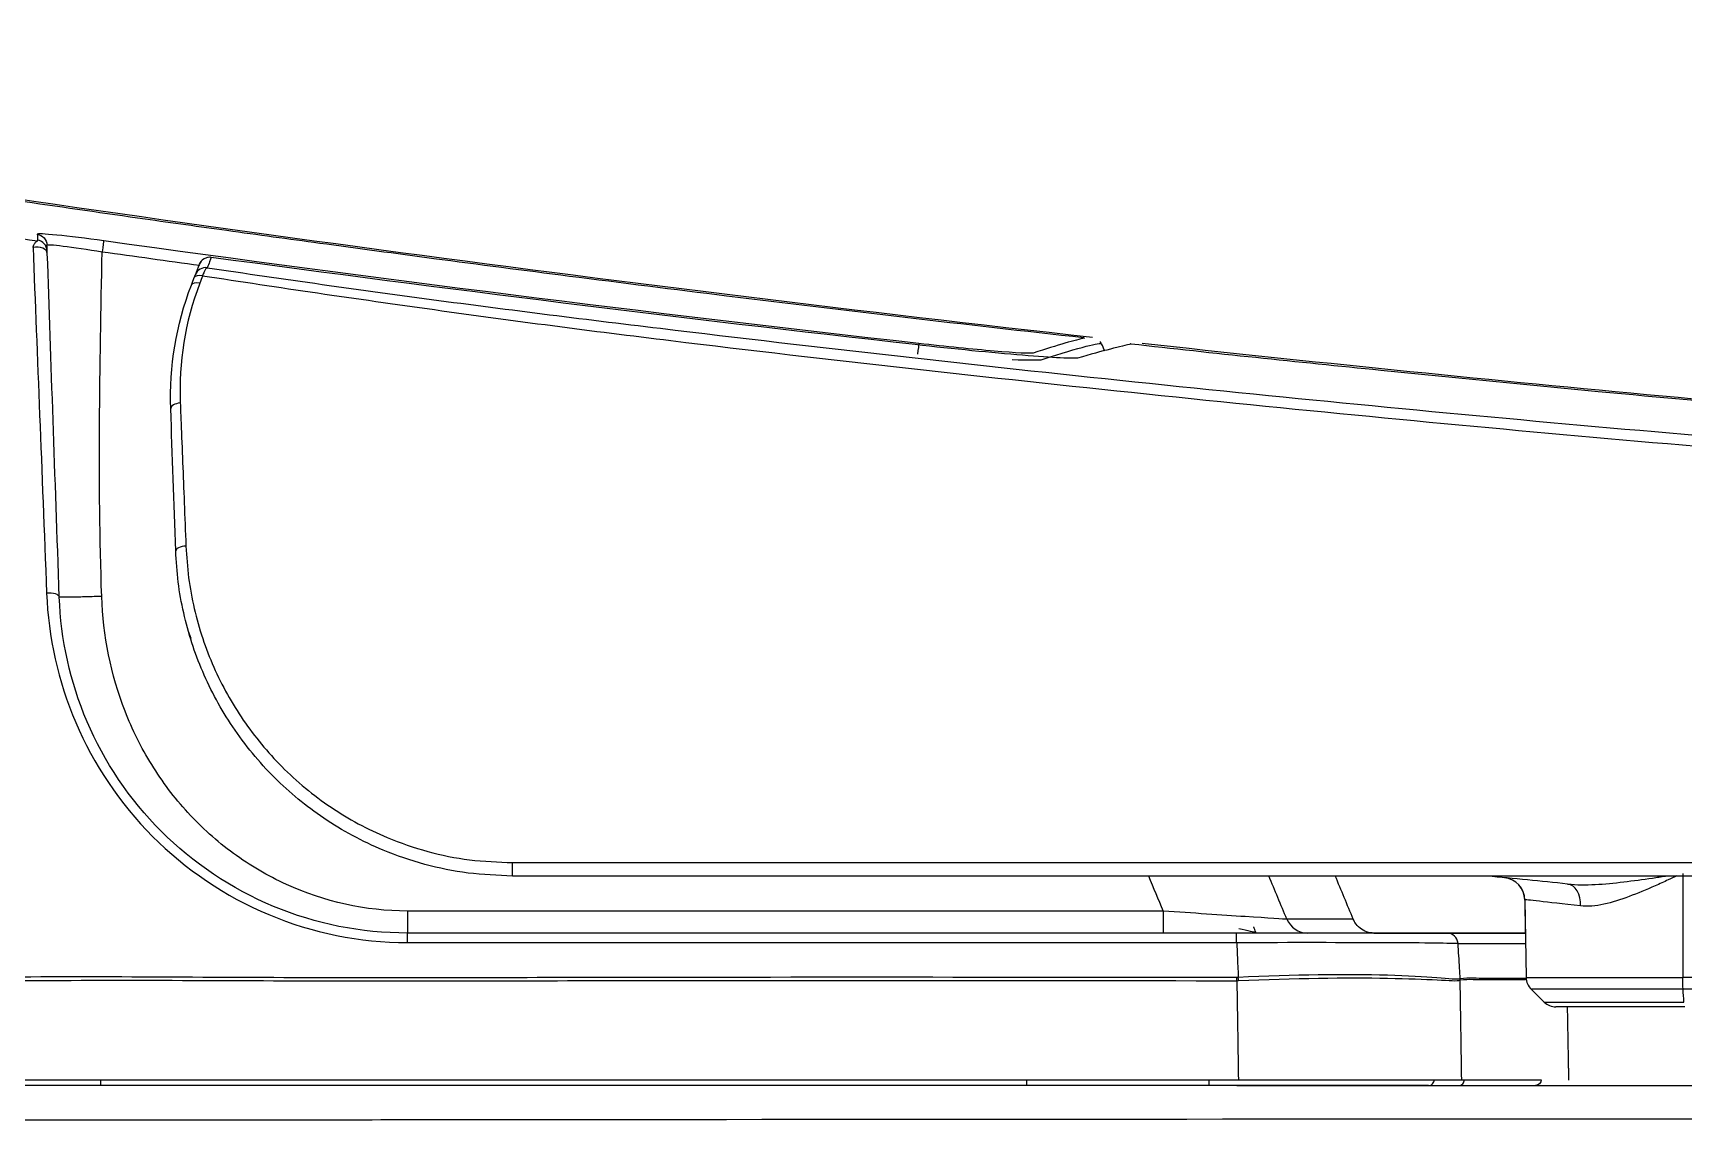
# Model space of a CAD drawing. Header units: millimetres. Extents: x 5 to 3846, y 5 to 2747.
# Drawn here: x 877.6 to 1024.5, y 1190.6 to 1287.9 of the extents above; entities that cross this region are included whole.
import ezdxf

# ---------------------------------------------------------------- set-up
doc = ezdxf.new("R2010")
doc.units = ezdxf.units.MM
doc.layers.get('0').update_dxf_attribs({"color": 255})

msp = doc.modelspace()

# ---------------------------------------------------------------- linework, layer by layer
at = {"linetype": 'Continuous'}
for p, q in [((1010.37, 1210.74), (1010.49, 1203.82)), ((1010.37, 1210.73), (1010.42, 1207.77)), ((996.95, 1207.77), (1010.42, 1207.77)), ((984.74, 1203.53), (984.74, 1203.82)), ((1010.49, 1203.82), (1024.44, 1203.82)), ((1010.93, 1202.77), (1012.09, 1201.63)), ((1024.47, 1202.77), (1010.93, 1202.77)), ((1012.09, 1201.63), (1024.54, 1201.63)), ((1024.61, 1201.2), (1013.15, 1201.2)), ((883.58, 1194.71), (883.58, 1194.2)), ((982.25, 1194.71), (982.25, 1194.2))]:
    msp.add_line(p, q, dxfattribs=at)
for centre, radius, start, end in [((893.31, 1266.95), 1, 90, 159), ((893.31, 1266.95), 1, 82.2803, 90), ((1008.37, 1210.71), 2, 0.6046, 84.3383), ((1008.37, 1210.71), 2, 0.0676, 84.3383), ((1011.99, 1203.84), 1.5, 181, 225.5), ((1013.15, 1202.7), 1.5, 225.5, 270)]:
    msp.add_arc(centre, radius, start, end, dxfattribs=at)
for centre, major_axis, ratio, start_param, end_param in [((877.85, 1268.26), (0.999, 0.035), 0.593736, 0, 1.825082), ((877.83, 1268.49), (-0.999, -0.035), 0.998917, 3.141517, 4.512819), ((892.96, 1266.03), (0.934, -0.358), 0.998858, 1.803796, 3.141593), ((893.31, 1266.95), (0.934, -0.358), 0.999159, 1.802429, 3.141593), ((892.61, 1265.13), (0.934, -0.358), 0.429545, 1.941081, 3.141593), ((892.86, 1265.78), (0.934, -0.358), 0.430847, 1.943685, 3.141593), ((956.32, 1259.3), (0.112, 0.994), 0.000694, 0.236661, 1.553167), ((890.84, 1254.51), (0.999, 0.035), 0.477446, 1.706384, 3.141593), ((878.92, 1237.65), (0.999, 0.035), 0.399964, 0, 1.690637), ((920.26, 1213.85), (0, 1), 0.002323, 3.141593, 4.904473), ((1013.99, 1210.15), (-0.2, -1.99), 0.667736, 1.654398, 3.141593), ((978.18, 1209.77), (0, -2), 0.001231, 4.729842, 6.283185), ((991.04, 1209.77), (0, -2), 0.996382, 5.104663, 6.283185), ((910.9, 1206.77), (0, 1), 0.002119, 4.878605, 6.283185), ((984.72, 1206.77), (0, 1), 0.00016, 4.88426, 6.283185), ((1003.44, 1206.77), (0, 1), 0.994262, 4.797279, 6.283185), ((984.87, 1203.5), (0.1, -2), 0.008001, 1.587989, 1.732418), ((1002.63, 1203.57), (1.02, -1.72), 0.992463, 1.054432, 1.105825), ((1002.64, 1203.57), (0.22, -1.99), 0.994261, 1.480187, 1.531105), ((1001.81, 1194.7), (0, 0.5), 0.994235, 3.141593, 4.729842), ((1004.49, 1194.7), (0, 0.5), 0.995858, 3.141593, 4.729842)]:
    msp.add_ellipse(centre, major_axis=major_axis, ratio=ratio, start_param=start_param, end_param=end_param, dxfattribs=at)
for points, knots in [([(785.77, 1287.89), (785.82, 1287.92), (786.32, 1287.83), (788.26, 1287.42), (789.7, 1287.1), (793.46, 1286.23), (795.8, 1285.68), (801.46, 1284.38), (804.79, 1283.61), (812.48, 1281.89), (816.81, 1280.94), (826.52, 1278.88), (831.87, 1277.77), (843.44, 1275.49), (849.69, 1274.3), (863.24, 1271.86), (870.43, 1270.62), (877.98, 1269.4)], [0, 0, 0, 0, 0.125, 0.125, 0.25, 0.25, 0.375, 0.375, 0.5, 0.5, 0.625, 0.625, 0.75, 0.75, 0.875, 0.875, 1, 1, 1, 1]), ([(971.13, 1260.77), (965.82, 1261.36), (955.21, 1262.57), (939.95, 1264.41), (925.96, 1266.16), (913.89, 1267.73), (903.73, 1269.1), (895.16, 1270.27), (886.41, 1271.5), (875.98, 1273), (862.69, 1274.97), (851.45, 1276.7), (844.64, 1277.77), (843.13, 1278.01)], [0, 0, 0, 0, 0.124062, 0.247992, 0.357075, 0.451308, 0.530691, 0.595228, 0.652208, 0.735963, 0.840014, 0.964364, 1, 1, 1, 1]), ([(883.87, 1269.41), (882.32, 1269.63), (880.79, 1269.82), (878.61, 1270.03), (877.96, 1270.06), (877.96, 1270)], [0, 0, 0, 0, 0.5, 0.5, 1, 1, 1, 1]), ([(877.58, 1268.83), (877.58, 1268.85), (877.59, 1268.86), (877.63, 1269), (877.68, 1269.1), (877.78, 1269.26), (877.83, 1269.33), (877.92, 1269.39), (877.95, 1269.4), (877.98, 1269.4)], [0, 0, 0, 0, 0.0513, 0.0513, 0.393689, 0.393689, 0.764575, 0.764575, 1, 1, 1, 1]), ([(877.58, 1268.83), (877.77, 1263.98), (877.96, 1258.99), (878.37, 1248.77), (878.57, 1243.58), (878.79, 1238.04)], [0, 0, 0, 0, 0.5, 0.5, 1, 1, 1, 1]), ([(878.82, 1269.04), (878.82, 1269.1), (879.36, 1269.06), (881.18, 1268.84), (882.45, 1268.65), (883.73, 1268.44)], [0, 0, 0, 0, 0.5, 0.5, 1, 1, 1, 1]), ([(878.85, 1268.3), (878.85, 1268.3), (878.85, 1268.31), (878.85, 1268.34), (878.85, 1268.36), (878.84, 1268.41), (878.84, 1268.42), (878.84, 1268.44), (878.84, 1268.44), (878.84, 1268.44)], [0, 0, 0, 0, 0.050321, 0.050321, 0.390832, 0.390832, 0.764189, 0.764189, 1, 1, 1, 1]), ([(879.92, 1237.69), (879.72, 1243.21), (879.54, 1248.36), (879.19, 1258.52), (879.02, 1263.47), (878.85, 1268.3)], [0, 0, 0, 0, 0.5, 0.5, 1, 1, 1, 1]), ([(893.09, 1267.02), (893.09, 1267.02), (893.08, 1267.02), (893.03, 1267), (892.99, 1266.96), (892.9, 1266.83), (892.86, 1266.75), (892.76, 1266.54), (892.71, 1266.42), (892.67, 1266.28)], [0, 0, 0, 0, 0.08694, 0.08694, 0.390456, 0.390456, 0.693992, 0.693992, 1, 1, 1, 1]), ([(893.45, 1267.94), (893.44, 1267.91), (893.43, 1267.89), (893.38, 1267.76), (893.34, 1267.65), (893.23, 1267.38), (893.16, 1267.2), (893.09, 1267.02)], [0, 0, 0, 0, 0.090179, 0.090179, 0.450894, 0.450894, 1, 1, 1, 1]), ([(893.09, 1267.02), (899.82, 1266.02), (906.73, 1265.04), (920.69, 1263.18), (927.71, 1262.31), (948.8, 1259.77), (962.88, 1258.2), (1005.16, 1253.79), (1033.4, 1251.3), (1061.68, 1249.25)], [0, 0, 0, 0, 0.125, 0.125, 0.25, 0.25, 0.5, 0.5, 1, 1, 1, 1]), ([(891.93, 1266.14), (891.95, 1266.18), (891.96, 1266.22), (891.99, 1266.29), (892, 1266.32), (892.02, 1266.36), (892.02, 1266.38), (892.03, 1266.39), (892.03, 1266.39), (892.03, 1266.39)], [0, 0, 0, 0, 0.302172, 0.302172, 0.604039, 0.604039, 0.910957, 0.910957, 1, 1, 1, 1]), ([(1061.58, 1248.25), (1033.24, 1250.31), (1004.94, 1252.81), (962.57, 1257.23), (948.45, 1258.79), (927.32, 1261.36), (920.29, 1262.28), (906.32, 1264.23), (899.41, 1265.24), (892.67, 1266.28)], [0, 0, 0, 0, 0.5, 0.5, 0.75, 0.75, 0.875, 0.875, 1, 1, 1, 1]), ([(970.57, 1258.98), (970.29, 1258.9), (968.35, 1259), (962.97, 1259.44), (959.53, 1259.78), (956.11, 1260.17)], [0, 0, 0, 0, 0.5, 0.5, 1, 1, 1, 1]), ([(966.62, 1259.42), (966.44, 1259.36), (965.05, 1259.43), (961.24, 1259.76), (958.84, 1260), (956.43, 1260.27)], [0, 0, 0, 0, 0.5, 0.5, 1, 1, 1, 1]), ([(1176, 1245.52), (1167.22, 1245.85), (1150.57, 1246.55), (1126.99, 1247.75), (1106.18, 1248.98), (1089.14, 1250.1), (1075.54, 1251.07), (1065, 1251.86), (1055.69, 1252.59), (1045.36, 1253.44), (1032.46, 1254.54), (1015.96, 1256.05), (996.59, 1257.96), (982.7, 1259.38), (975.27, 1260.23), (975.25, 1260.23)], [0, 0, 0, 0, 0.130952, 0.248218, 0.351778, 0.441622, 0.502585, 0.555075, 0.599093, 0.641717, 0.709675, 0.79198, 0.888642, 0.999669, 1, 1, 1, 1]), ([(890.69, 1254.98), (890.71, 1254.39), (890.73, 1253.8), (890.85, 1250.86), (890.94, 1248.49), (891.09, 1244.82), (891.14, 1243.53), (891.19, 1242.23)], [0, 0, 0, 0, 0.140346, 0.140346, 0.701894, 0.701894, 1, 1, 1, 1]), ([(891.19, 1242.23), (890.96, 1242.22), (890.71, 1242.17), (890.36, 1242), (890.28, 1241.9), (890.28, 1241.81)], [0, 0, 0, 0, 0.5, 0.5, 1, 1, 1, 1]), ([(891.19, 1242.23), (891.25, 1241.29), (891.37, 1239.44), (891.89, 1236.68), (892.63, 1234.02), (893.62, 1231.46), (894.83, 1229.02), (896.26, 1226.72), (897.88, 1224.57), (900.36, 1221.84), (903.98, 1218.83), (908.48, 1216.41), (912.68, 1214.97), (916.44, 1214.19), (918.99, 1214.09), (920.26, 1214.05)], [0, 0, 0, 0, 0.066755, 0.13195, 0.195718, 0.258222, 0.319641, 0.380217, 0.440204, 0.49987, 0.625334, 0.74943, 0.833247, 0.916372, 1, 1, 1, 1]), ([(920.26, 1212.85), (918.94, 1212.91), (916.3, 1213.01), (912.43, 1213.81), (908.05, 1215.3), (903.43, 1217.79), (898.89, 1221.54), (895.23, 1225.99), (892.97, 1230.17), (891.67, 1233.63), (890.95, 1236.29), (890.45, 1239.04), (890.34, 1240.88), (890.28, 1241.81)], [0, 0, 0, 0, 0.084212, 0.16787, 0.251024, 0.379291, 0.500938, 0.627695, 0.750446, 0.811255, 0.873083, 0.935981, 1, 1, 1, 1]), ([(878.79, 1238.04), (878.93, 1234.15), (879.8, 1230.21), (882.96, 1222.82), (885.29, 1219.32), (891.14, 1213.45), (894.69, 1211.04), (902.46, 1207.78), (906.64, 1206.93), (910.9, 1206.93)], [0, 0, 0, 0, 0.25, 0.25, 0.5, 0.5, 0.75, 0.75, 1, 1, 1, 1]), ([(910.9, 1207.77), (906.79, 1207.77), (902.75, 1208.58), (895.24, 1211.71), (891.81, 1214.02), (886.16, 1219.67), (883.91, 1223.04), (880.87, 1230.15), (880.05, 1233.94), (879.92, 1237.69)], [0, 0, 0, 0, 0.25, 0.25, 0.5, 0.5, 0.75, 0.75, 1, 1, 1, 1]), ([(910.9, 1209.73), (907.18, 1209.73), (903.49, 1210.57), (898.46, 1212.87), (896.89, 1213.79), (893.95, 1215.94), (892.58, 1217.17), (890.15, 1219.83), (889.08, 1221.25), (887.21, 1224.29), (886.41, 1225.89), (884.5, 1230.79), (883.82, 1234.28), (883.69, 1237.75)], [0, 0, 0, 0, 0.25, 0.25, 0.375, 0.375, 0.5, 0.5, 0.625, 0.625, 0.75, 0.75, 1, 1, 1, 1]), ([(1014.19, 1212.14), (1015.79, 1211.98), (1017.48, 1212.13), (1020.03, 1212.43), (1020.88, 1212.55), (1022.13, 1212.73), (1022.51, 1212.79), (1022.9, 1212.85)], [0, 0, 0, 0, 0.580604, 0.580604, 0.870906, 0.870906, 1, 1, 1, 1]), ([(1023.91, 1212.87), (1023.65, 1212.76), (1023.4, 1212.62), (1022.76, 1212.33), (1022.36, 1212.15), (1021.19, 1211.63), (1020.41, 1211.31), (1018.14, 1210.46), (1016.65, 1210.04), (1015.33, 1210.19)], [0, 0, 0, 0, 0.084283, 0.084283, 0.2151, 0.2151, 0.476733, 0.476733, 1, 1, 1, 1]), ([(910.9, 1209.73), (910.9, 1209.21), (910.9, 1208.7), (910.9, 1207.98), (910.9, 1207.77), (910.9, 1207.77)], [0, 0, 0, 0, 0.5, 0.5, 1, 1, 1, 1]), ([(978.18, 1209.73), (976.85, 1209.73), (975.51, 1209.73), (968.85, 1209.73), (963.51, 1209.73), (942.42, 1209.73), (926.66, 1209.73), (910.9, 1209.73)], [0, 0, 0, 0, 0.05945, 0.05945, 0.297248, 0.297248, 1, 1, 1, 1]), ([(989.19, 1209), (988.97, 1209.01), (987.55, 1209.1), (983.41, 1209.37), (980.81, 1209.55), (978.18, 1209.73)], [0, 0, 0, 0, 0.5, 0.5, 1, 1, 1, 1]), ([(996.95, 1207.77), (996.73, 1207.77), (996.5, 1207.81), (996.08, 1207.95), (995.88, 1208.07), (995.53, 1208.35), (995.38, 1208.52), (995.2, 1208.8), (995.15, 1208.9), (995.11, 1209)], [0, 0, 0, 0, 0.286452, 0.286452, 0.573052, 0.573052, 0.859652, 0.859652, 1, 1, 1, 1]), ([(996.95, 1207.77), (996.73, 1207.77), (996.5, 1207.81), (996.08, 1207.95), (995.88, 1208.07), (995.53, 1208.35), (995.38, 1208.52), (995.2, 1208.8), (995.15, 1208.9), (995.11, 1209)], [0, 0, 0, 0, 0.286452, 0.286452, 0.573052, 0.573052, 0.859652, 0.859652, 1, 1, 1, 1]), ([(910.9, 1206.93), (911.57, 1206.93), (912.23, 1206.93), (915.57, 1206.93), (918.23, 1206.93), (931.57, 1206.93), (942.23, 1206.94), (963.51, 1206.94), (974.12, 1206.94), (984.72, 1206.94)], [0, 0, 0, 0, 0.027092, 0.027092, 0.135459, 0.135459, 0.568929, 0.568929, 1, 1, 1, 1]), ([(1003.44, 1207.77), (1002.94, 1207.77), (1000.76, 1207.77), (993.93, 1207.77), (989.38, 1207.77), (984.72, 1207.77)], [0, 0, 0, 0, 0.5, 0.5, 1, 1, 1, 1]), ([(984.72, 1206.94), (989.62, 1206.95), (994.41, 1206.95), (1001.6, 1206.92), (1003.91, 1206.89), (1004.43, 1206.85)], [0, 0, 0, 0, 0.5, 0.5, 1, 1, 1, 1]), ([(984.72, 1206.94), (984.73, 1206.82), (984.74, 1206.69), (984.78, 1205.9), (984.8, 1205.24), (984.85, 1204.32), (984.86, 1204.07), (984.87, 1203.82)], [0, 0, 0, 0, 0.118755, 0.118755, 0.760833, 0.760833, 1, 1, 1, 1]), ([(1010.46, 1207.77), (1010.17, 1207.77), (1009.86, 1207.77), (1009.02, 1207.77), (1008.46, 1207.77), (1007.22, 1207.77), (1006.54, 1207.77), (1005.08, 1207.77), (1004.29, 1207.77), (1003.44, 1207.77)], [0, 0, 0, 0, 0.180241, 0.180241, 0.453494, 0.453494, 0.726747, 0.726747, 1, 1, 1, 1]), ([(1004.62, 1203.71), (1004.61, 1204.02), (1004.59, 1204.33), (1004.53, 1205.38), (1004.48, 1206.11), (1004.43, 1206.85)], [0, 0, 0, 0, 0.295723, 0.295723, 1, 1, 1, 1]), ([(1004.43, 1206.85), (1005.28, 1206.85), (1006.07, 1206.85), (1007.54, 1206.85), (1008.21, 1206.85), (1009.42, 1206.85), (1009.96, 1206.85), (1010.44, 1206.85)], [0, 0, 0, 0, 0.339286, 0.339286, 0.678572, 0.678572, 1, 1, 1, 1]), ([(984.74, 1203.82), (965.49, 1203.82), (946.23, 1203.85), (917.35, 1203.79), (907.73, 1203.77), (893.29, 1203.82), (888.47, 1203.86), (878.87, 1203.87), (874.08, 1203.84), (859.79, 1203.88), (850.33, 1203.89), (831.6, 1203.92), (822.3, 1203.94), (795.46, 1203.96), (778.98, 1204.02), (763.92, 1204.04)], [0, 0, 0, 0, 0.25, 0.25, 0.375, 0.375, 0.4375, 0.4375, 0.5, 0.5, 0.625, 0.625, 0.75, 0.75, 1, 1, 1, 1]), ([(1004.62, 1203.71), (1004.36, 1203.6), (1003.65, 1203.71), (1001.44, 1203.88), (999.94, 1203.96), (994.54, 1204.11), (989.76, 1204.06), (984.87, 1203.82)], [0, 0, 0, 0, 0.25, 0.25, 0.5, 0.5, 1, 1, 1, 1]), ([(984.88, 1203.54), (989.78, 1203.76), (994.56, 1203.82), (999.96, 1203.72), (1001.45, 1203.66), (1003.67, 1203.55), (1004.36, 1203.47), (1004.62, 1203.6)], [0, 0, 0, 0, 0.5, 0.5, 0.75, 0.75, 1, 1, 1, 1]), ([(1010.48, 1203.74), (1009.97, 1203.74), (1009.4, 1203.74), (1008.19, 1203.74), (1007.54, 1203.73), (1006.16, 1203.73), (1005.41, 1203.79), (1004.62, 1203.71)], [0, 0, 0, 0, 0.342784, 0.342784, 0.671392, 0.671392, 1, 1, 1, 1]), ([(1004.63, 1203.61), (1005.41, 1203.69), (1006.16, 1203.63), (1007.55, 1203.63), (1008.19, 1203.64), (1009.38, 1203.64), (1009.93, 1203.64), (1010.43, 1203.64)], [0, 0, 0, 0, 0.332625, 0.332625, 0.66525, 0.66525, 1, 1, 1, 1]), ([(1024.44, 1203.83), (1026.94, 1203.83), (1029.43, 1203.83), (1034.41, 1203.81), (1036.9, 1203.82), (1044.38, 1203.82), (1049.39, 1203.82), (1059.39, 1203.81), (1064.4, 1203.82), (1074.41, 1203.83), (1079.41, 1203.83), (1104.43, 1203.81), (1124.45, 1203.82), (1164.49, 1203.82), (1184.5, 1203.82), (1209.53, 1203.82), (1214.53, 1203.82), (1224.53, 1203.81), (1229.51, 1203.81), (1244.36, 1203.81), (1254.18, 1203.81), (1282.93, 1203.82), (1301.15, 1203.82), (1333.88, 1203.81), (1348.41, 1203.82), (1372.25, 1203.82), (1381.57, 1203.82), (1391, 1203.82), (1393.38, 1203.82), (1396.56, 1203.81), (1397.31, 1203.79), (1397.34, 1203.82)], [0, 0, 0, 0, 0.015625, 0.015625, 0.03125, 0.03125, 0.0625, 0.0625, 0.09375, 0.09375, 0.125, 0.125, 0.25, 0.25, 0.375, 0.375, 0.40625, 0.40625, 0.4375, 0.4375, 0.5, 0.5, 0.625, 0.625, 0.75, 0.75, 0.875, 0.875, 0.9375, 0.9375, 1, 1, 1, 1]), ([(763.85, 1203.33), (778.93, 1203.35), (795.43, 1203.35), (822.28, 1203.42), (831.59, 1203.44), (850.33, 1203.48), (859.78, 1203.5), (874.08, 1203.52), (878.87, 1203.56), (888.47, 1203.58), (893.28, 1203.55), (907.72, 1203.5), (917.35, 1203.52), (946.23, 1203.57), (965.48, 1203.54), (984.74, 1203.53)], [0, 0, 0, 0, 0.25, 0.25, 0.375, 0.375, 0.5, 0.5, 0.5625, 0.5625, 0.625, 0.625, 0.75, 0.75, 1, 1, 1, 1]), ([(984.74, 1203.53), (984.76, 1201.91), (984.79, 1200.29), (984.84, 1197.35), (984.86, 1196.03), (984.88, 1194.71)], [0, 0, 0, 0, 0.552183, 0.552183, 1, 1, 1, 1]), ([(1004.76, 1194.71), (1004.74, 1196.03), (1004.72, 1197.35), (1004.67, 1200.31), (1004.65, 1201.96), (1004.62, 1203.6)], [0, 0, 0, 0, 0.444234, 0.444234, 1, 1, 1, 1]), ([(1396.89, 1202.77), (1396.87, 1202.74), (1396.11, 1202.77), (1392.94, 1202.77), (1390.56, 1202.77), (1381.13, 1202.77), (1371.82, 1202.78), (1348, 1202.77), (1333.48, 1202.77), (1300.78, 1202.78), (1282.58, 1202.77), (1253.86, 1202.77), (1244.05, 1202.76), (1229.23, 1202.76), (1224.25, 1202.77), (1214.27, 1202.78), (1209.27, 1202.77), (1184.29, 1202.78), (1164.3, 1202.77), (1124.33, 1202.77), (1104.34, 1202.76), (1079.36, 1202.78), (1074.36, 1202.79), (1064.37, 1202.78), (1059.37, 1202.77), (1049.38, 1202.78), (1044.38, 1202.77), (1036.91, 1202.77), (1034.43, 1202.76), (1029.45, 1202.78), (1026.96, 1202.79), (1024.47, 1202.78)], [0, 0, 0, 0, 0.0625, 0.0625, 0.125, 0.125, 0.25, 0.25, 0.375, 0.375, 0.5, 0.5, 0.5625, 0.5625, 0.59375, 0.59375, 0.625, 0.625, 0.75, 0.75, 0.875, 0.875, 0.90625, 0.90625, 0.9375, 0.9375, 0.96875, 0.96875, 0.984375, 0.984375, 1, 1, 1, 1]), ([(732.3, 1194.71), (741.47, 1194.71), (751.9, 1194.71), (768.82, 1194.71), (774.69, 1194.71), (786.89, 1194.71), (793.26, 1194.71), (812.9, 1194.71), (826.47, 1194.71), (854.48, 1194.71), (869.04, 1194.71), (883.58, 1194.71)], [0, 0, 0, 0, 0.25, 0.25, 0.375, 0.375, 0.5, 0.5, 0.75, 0.75, 1, 1, 1, 1]), ([(883.58, 1194.2), (869.08, 1194.2), (854.57, 1194.2), (826.63, 1194.2), (813.09, 1194.2), (793.5, 1194.2), (787.15, 1194.2), (774.97, 1194.2), (769.12, 1194.2), (752.24, 1194.2), (741.83, 1194.2), (732.69, 1194.2)], [0, 0, 0, 0, 0.25, 0.25, 0.5, 0.5, 0.625, 0.625, 0.75, 0.75, 1, 1, 1, 1]), ([(966.03, 1194.2), (965.7, 1194.2), (965.37, 1194.2), (963.7, 1194.2), (962.37, 1194.2), (955.7, 1194.2), (950.37, 1194.2), (924.55, 1194.2), (904.07, 1194.2), (883.58, 1194.2)], [0, 0, 0, 0, 0.012128, 0.012128, 0.060642, 0.060642, 0.254696, 0.254696, 1, 1, 1, 1]), ([(982.25, 1194.2), (981.92, 1194.2), (981.59, 1194.2), (979.92, 1194.2), (978.59, 1194.2), (973.51, 1194.2), (969.77, 1194.2), (966.03, 1194.2)], [0, 0, 0, 0, 0.061645, 0.061645, 0.308226, 0.308226, 1, 1, 1, 1]), ([(982.25, 1194.71), (987.2, 1194.71), (992.05, 1194.71), (999.37, 1194.71), (1001.77, 1194.71), (1002.3, 1194.71)], [0, 0, 0, 0, 0.5, 0.5, 1, 1, 1, 1]), ([(1001.81, 1194.2), (1001.55, 1194.2), (1000.86, 1194.2), (998.66, 1194.2), (997.18, 1194.2), (991.82, 1194.2), (987.09, 1194.2), (982.25, 1194.2)], [0, 0, 0, 0, 0.25, 0.25, 0.5, 0.5, 1, 1, 1, 1]), ([(984.73, 1194.2), (1027.08, 1194.2), (1069.44, 1194.2), (1128.46, 1194.2), (1145.13, 1194.2), (1170.13, 1194.2), (1178.46, 1194.2), (1190.96, 1194.2), (1195.13, 1194.2), (1203.47, 1194.2), (1207.63, 1194.2), (1228.46, 1194.2), (1244.71, 1194.2), (1268.51, 1194.2), (1276.4, 1194.2), (1291.58, 1194.2), (1298.9, 1194.2), (1313.03, 1194.2), (1319.83, 1194.2), (1332.88, 1194.2), (1339.09, 1194.2), (1350.63, 1194.2), (1355.99, 1194.2), (1365.92, 1194.2), (1370.51, 1194.2), (1382.84, 1194.2), (1389.06, 1194.2), (1395.44, 1194.2), (1397.06, 1194.2), (1399.21, 1194.2), (1399.75, 1194.2), (1399.75, 1194.2)], [0, 0, 0, 0, 0.241059, 0.241059, 0.335927, 0.335927, 0.383361, 0.383361, 0.407077, 0.407077, 0.430794, 0.430794, 0.525662, 0.525662, 0.573096, 0.573096, 0.62053, 0.62053, 0.667963, 0.667963, 0.715397, 0.715397, 0.762831, 0.762831, 0.810265, 0.810265, 0.905132, 0.905132, 0.952566, 0.952566, 1, 1, 1, 1]), ([(988.43, 1194.2), (1025.3, 1194.2), (1062.18, 1194.2), (1132.89, 1194.2), (1166.73, 1194.2), (1209.02, 1194.2), (1217.48, 1194.2), (1234.37, 1194.2), (1242.8, 1194.2), (1268.05, 1194.2), (1284.02, 1194.2), (1306.66, 1194.2), (1314.03, 1194.2), (1327.9, 1194.2), (1334.46, 1194.2), (1352.98, 1194.2), (1363.9, 1194.2), (1377.06, 1194.2), (1380.94, 1194.2), (1387.7, 1194.2), (1390.58, 1194.2), (1397.43, 1194.2), (1399.75, 1194.2), (1399.75, 1194.2)], [0, 0, 0, 0, 0.214126, 0.214126, 0.410595, 0.410595, 0.459712, 0.459712, 0.508829, 0.508829, 0.607063, 0.607063, 0.65618, 0.65618, 0.705297, 0.705297, 0.803532, 0.803532, 0.852649, 0.852649, 0.901766, 0.901766, 1, 1, 1, 1]), ([(1002.3, 1194.71), (1002.54, 1194.71), (1002.78, 1194.71), (1003.25, 1194.71), (1003.48, 1194.71), (1004.15, 1194.71), (1004.58, 1194.71), (1004.99, 1194.71)], [0, 0, 0, 0, 0.25001, 0.25001, 0.500016, 0.500016, 1, 1, 1, 1]), ([(1402.69, 1190.59), (1402.69, 1190.59), (1402.15, 1190.59), (1399.99, 1190.59), (1398.36, 1190.6), (1391.97, 1190.61), (1385.72, 1190.61), (1373.35, 1190.63), (1368.75, 1190.64), (1358.78, 1190.66), (1353.39, 1190.67), (1341.81, 1190.69), (1335.58, 1190.7), (1322.45, 1190.73), (1315.62, 1190.75), (1301.42, 1190.78), (1294.05, 1190.8), (1278.79, 1190.84), (1270.85, 1190.86), (1246.87, 1190.93), (1230.5, 1190.98), (1209.51, 1191.05), (1205.3, 1191.06), (1196.89, 1191.08), (1192.69, 1191.09), (1180.07, 1191.12), (1171.66, 1191.14), (1146.42, 1191.19), (1129.6, 1191.21), (1045.49, 1191.23), (978.2, 1191.19), (902.5, 1191.12), (894.09, 1191.11), (877.27, 1191.1), (868.87, 1191.09), (852.09, 1191.08), (843.67, 1191.07), (827.08, 1191.05), (819.01, 1191.05), (803.3, 1191.03), (795.67, 1191.03), (780.85, 1191.01), (773.64, 1191.01), (753.32, 1190.99), (741.26, 1190.98), (730.74, 1190.98)], [0, 0, 0, 0, 0.03125, 0.03125, 0.0625, 0.0625, 0.125, 0.125, 0.15625, 0.15625, 0.1875, 0.1875, 0.21875, 0.21875, 0.25, 0.25, 0.28125, 0.28125, 0.3125, 0.3125, 0.375, 0.375, 0.390625, 0.390625, 0.40625, 0.40625, 0.4375, 0.4375, 0.5, 0.5, 0.75, 0.75, 0.78125, 0.78125, 0.8125, 0.8125, 0.84375, 0.84375, 0.875, 0.875, 0.90625, 0.90625, 0.9375, 0.9375, 1, 1, 1, 1])]:
    msp.add_open_spline(points, degree=3, knots=knots, dxfattribs=at)
for points, degree in [([(971.9, 1260.81), (930.76, 1265.39), (889.76, 1270.87), (848.88, 1277.27)], 3), ([(877.96, 1270), (878.42, 1269.93), (878.81, 1269.51), (878.82, 1269.04)], 3), ([(877.96, 1270), (877.97, 1269.81), (877.98, 1269.61), (877.98, 1269.4)], 3), ([(878.84, 1268.44), (878.84, 1268.65), (878.83, 1268.85), (878.82, 1269.04)], 3), ([(883.69, 1237.75), (883.34, 1247.97), (883.52, 1258.2), (883.73, 1268.44)], 3), ([(883.87, 1269.41), (883.87, 1269.39), (883.8, 1268.94), (883.73, 1268.44)], 3), ([(883.73, 1268.44), (886.63, 1268.04), (889.52, 1267.64), (892.42, 1267.24)], 3), ([(956.43, 1260.27), (932.2, 1263), (908.02, 1266.05), (883.87, 1269.41)], 3), ([(892.03, 1266.39), (892.15, 1266.72), (892.27, 1267.03), (892.38, 1267.31)], 3), ([(956.11, 1260.17), (935.19, 1262.52), (914.31, 1265.11), (893.45, 1267.94)], 3), ([(889.84, 1254.47), (889.71, 1258.23), (890.3, 1261.88), (891.68, 1265.48)], 3), ([(892.42, 1265.63), (891.09, 1262.14), (890.54, 1258.6), (890.69, 1254.98)], 3), ([(891.68, 1265.48), (891.76, 1265.7), (891.85, 1265.92), (891.93, 1266.14)], 3), ([(892.67, 1266.28), (892.59, 1266.07), (892.5, 1265.85), (892.42, 1265.63)], 3), ([(971.2, 1260.76), (970.38, 1260.59), (968.86, 1260.14), (966.62, 1259.42)], 3), ([(967.42, 1258.84), (970.86, 1259.96), (972.61, 1260.41), (972.7, 1260.23)], 3), ([(975.37, 1260.22), (974.45, 1260.04), (972.85, 1259.62), (970.57, 1258.98)], 3), ([(972.65, 1260.29), (972.65, 1260.39), (972.56, 1260.41)], 2), ([(972.7, 1260.23), (972.7, 1260.24), (972.7, 1260.24), (972.7, 1260.24)], 3), ([(972.98, 1259.63), (972.88, 1259.83), (972.79, 1260.03), (972.7, 1260.23)], 3), ([(976.3, 1260.3), (1006.22, 1257.02), (1036.19, 1254.22), (1066.22, 1251.91)], 3), ([(964.73, 1258.84), (966.24, 1258.79), (967.26, 1258.79), (967.42, 1258.84)], 3), ([(890.28, 1241.81), (890.13, 1246.15), (889.98, 1250.33), (889.84, 1254.47)], 3), ([(891.67, 1234.01), (891.53, 1234.31), (891.41, 1234.62), (891.32, 1234.94)], 3), ([(920.26, 1214.05), (961.31, 1214.05), (1002.32, 1214.06), (1043.32, 1214.06)], 3), ([(1043.32, 1212.85), (1002.3, 1212.85), (961.28, 1212.85), (920.26, 1212.85)], 3), ([(976.87, 1212.86), (977.31, 1211.82), (977.74, 1210.78), (978.18, 1209.73)], 3), ([(989.19, 1209), (988.66, 1210.29), (988.13, 1211.57), (987.59, 1212.86)], 3), ([(995.11, 1209), (994.57, 1210.29), (994.04, 1211.58), (993.5, 1212.86)], 3), ([(995.11, 1209), (994.57, 1210.29), (994.04, 1211.58), (993.5, 1212.86)], 3), ([(1014.19, 1212.14), (1011.8, 1212.38), (1009.41, 1212.62), (1007.01, 1212.85)], 3), ([(1024.43, 1213.09), (1024.43, 1211.13)], 1), ([(1024.43, 1211.13), (1024.44, 1203.82)], 1), ([(1015.33, 1210.19), (1012.19, 1210.54), (1010.37, 1210.75), (1010.37, 1210.75)], 3), ([(984.92, 1208.17), (985.75, 1207.99), (986.31, 1207.87), (986.43, 1207.86)], 3), ([(984.92, 1208.17), (985.75, 1207.99), (986.31, 1207.87), (986.43, 1207.86)], 3), ([(986.43, 1207.86), (986.37, 1208.01), (986.3, 1208.16), (986.24, 1208.32)], 3), ([(986.43, 1207.86), (986.37, 1208.01), (986.31, 1208.16), (986.24, 1208.31)], 3), ([(995.11, 1209), (995.11, 1209), (993.13, 1209), (989.19, 1209)], 3), ([(984.72, 1207.77), (960.12, 1207.77), (935.51, 1207.77), (910.9, 1207.77)], 3), ([(996.95, 1207.77), (996.95, 1207.77), (996.95, 1207.77), (996.95, 1207.77)], 3), ([(984.87, 1203.82), (984.83, 1203.82), (984.78, 1203.82), (984.74, 1203.82)], 3), ([(1004.62, 1203.71), (1004.62, 1203.71), (1004.62, 1203.71), (1004.62, 1203.71)], 3), ([(1024.47, 1202.78), (1024.45, 1203.05), (1024.44, 1203.43), (1024.44, 1203.82)], 3), ([(984.74, 1203.53), (984.79, 1203.53), (984.83, 1203.53), (984.88, 1203.54)], 3), ([(1004.62, 1203.6), (1004.62, 1203.6), (1004.63, 1203.61), (1004.63, 1203.61)], 3), ([(1024.54, 1201.63), (1024.52, 1202.01), (1024.49, 1202.39), (1024.47, 1202.78)], 3), ([(1014.3, 1194.66), (1014.24, 1197.93), (1014.18, 1201.2)], 2), ([(883.58, 1194.71), (911.07, 1194.71), (938.55, 1194.71), (966.03, 1194.71)], 3), ([(966.03, 1194.71), (966.03, 1194.45), (966.03, 1194.2), (966.03, 1194.2)], 3), ([(966.03, 1194.71), (971.44, 1194.71), (976.85, 1194.71), (982.25, 1194.71)], 3), ([(1004.99, 1194.71), (1009.55, 1194.71), (1011.83, 1194.71), (1011.83, 1194.71)], 3), ([(1011.83, 1194.71), (1011.84, 1194.45), (1011.6, 1194.2), (1011.33, 1194.2)], 3)]:
    msp.add_open_spline(points, degree=degree, dxfattribs=at)
msp.add_rational_spline([(883.69, 1237.75), (879.92, 1237.62), (879.92, 1237.69)], [1, 0.707842356789, 1], degree=2, dxfattribs=at)

doc.saveas('drawing.dxf')
